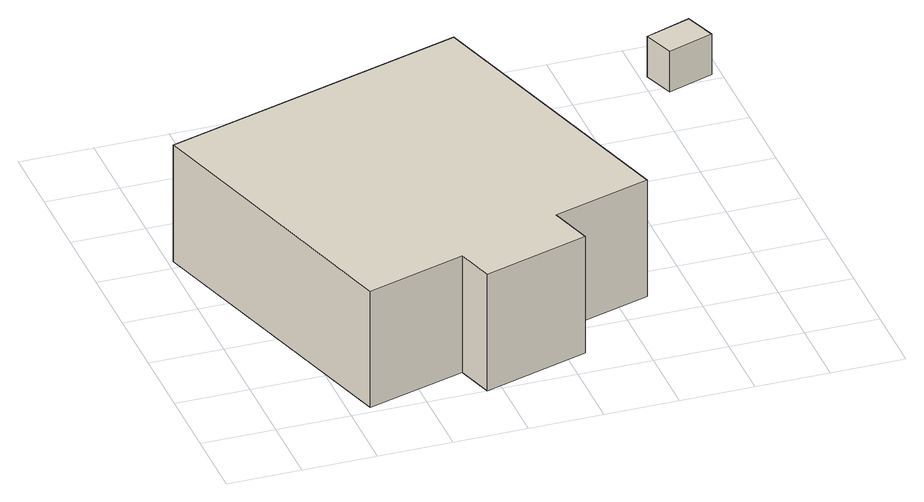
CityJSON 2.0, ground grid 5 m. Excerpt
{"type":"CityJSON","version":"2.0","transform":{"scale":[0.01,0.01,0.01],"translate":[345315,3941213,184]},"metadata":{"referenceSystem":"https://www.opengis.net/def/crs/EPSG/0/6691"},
"CityObjects":{
"building1":{"type":"Building","attributes":{"usage":"422","measuredHeight":13.7,"storeysAboveGround":2,"BuildingIDAttribute.prefecture":"14","BuildingIDAttribute.city":"14151","BuildingDetailAttribute.totalFloorArea":783.9,"BuildingDetailAttribute.buildingFootprintArea":391.95,"BuildingDetailAttribute.buildingStructureType":"610","BuildingDetailAttribute.buildingStructureOrgType":"2","BuildingDetailAttribute.orgUsage":"138","BuildingDetailAttribute.surveyYear":2015,"BuildingLandSlideRiskAttribute.description":"1","BuildingLandSlideRiskAttribute.areaType":"1"},"geometry":[{"type":"Solid","lod":"1","boundaries":[[[[0,1,2,3,4,5,6,7]],[[6,8,9,7]],[[5,10,8,6]],[[4,11,10,5]],[[3,12,11,4]],[[2,13,12,3]],[[1,14,13,2]],[[0,15,14,1]],[[7,9,15,0]],[[8,10,11,12,13,14,15,9]]]]}]},
"building2":{"type":"Building","attributes":{"BuildingIDAttribute.prefecture":"14","BuildingIDAttribute.city":"14151","BuildingDetailAttribute.surveyYear":2015,"BuildingLandSlideRiskAttribute.description":"1","BuildingLandSlideRiskAttribute.areaType":"1"},"geometry":[{"type":"Solid","lod":"1","boundaries":[[[[16,17,18,19]],[[18,20,21,19]],[[17,22,20,18]],[[16,23,22,17]],[[19,21,23,16]],[[20,22,23,21]]]]}]}
},
"vertices":[
[34,2078,94],[2110,2704,94],[2708,721,94],[2036,519,94],[2127,220,94],[1400,0,94],[1323,257,94],[644,52,94],[1323,257,956],[644,52,956],[1400,0,956],[2127,220,956],[2036,519,956],[2708,721,956],[2110,2704,956],[34,2078,956],
[3606,2888,132],[3530,3105,132],[3844,3215,132],[3920,2997,132],[3844,3215,432],[3920,2997,432],[3530,3105,432],[3606,2888,432]
]}
